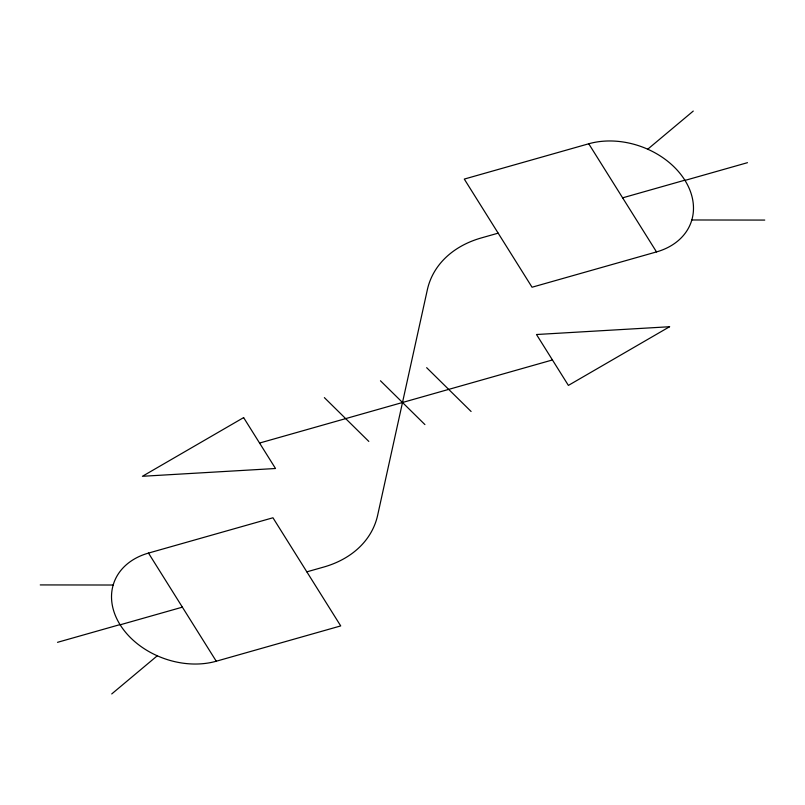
<?xml version="1.0" encoding="UTF-8"?>
<svg xmlns="http://www.w3.org/2000/svg" width="805" height="805" viewBox="0 0 805 805"><rect width="100%" height="100%" fill="white"/><g stroke="black" fill="none" stroke-linecap="round" stroke-linejoin="round"><path stroke-width="1.21" d="M647.733 149.207L693.266 111.06M111.734 693.94L157.267 655.793M588.747 143.773L464.284 179.082L532.045 287.224L656.508 251.915A72.681 54.519 19.7 0 0 684.854 180.189A72.681 54.519 19.7 0 0 588.747 143.773L656.508 251.915M498.164 233.158L481.33 237.928A109.027 81.788 19.7 0 0 427.344 289.78L377.656 515.22A109.027 81.788 19.7 0 1 323.67 567.072L306.836 571.842M622.627 197.839L684.854 180.189M684.995 180.401L747.473 162.68M259.562 443.052L552.441 359.956M148.492 553.085L272.955 517.776L340.716 625.918L216.253 661.227A72.681 54.519 19.7 0 1 120.146 624.811A72.681 54.519 19.7 0 1 148.492 553.085L216.253 661.227M57.527 642.32L120.005 624.6M120.146 624.811L182.373 607.161M691.827 219.976L764.75 220.077M40.25 584.923L113.173 585.024M426.65 367.674L471.096 411.476M380.463 380.775L424.909 424.577M324.365 397.62L368.811 441.422M243.623 417.604L142.415 476.288L275.511 468.5L243.623 417.604M669.589 326.729L568.39 385.404L536.492 334.518L669.589 326.729"/></g></svg>
